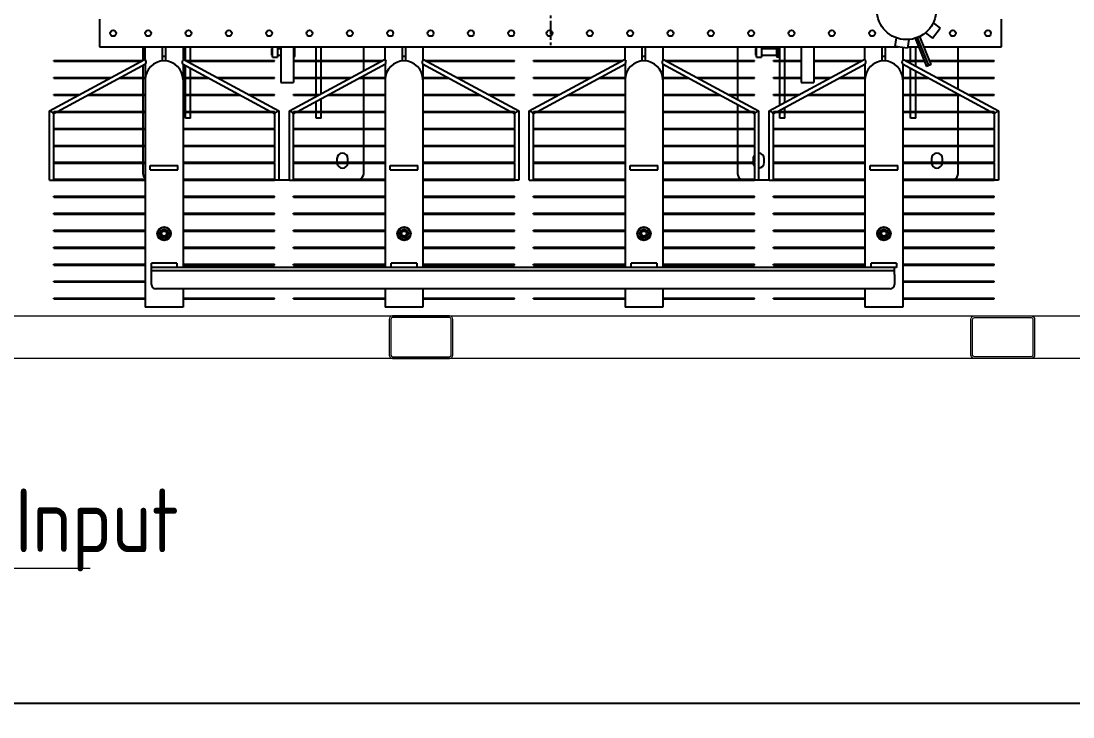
# Model space of a CAD drawing. Extents: x 59521 to 184406, y -1257 to 56672.
# Drawn here: x 72017 to 74494, y 7697 to 9337 of the extents above; entities that cross this region are included whole.
import ezdxf

# ---------------------------------------------------------------- set-up
doc = ezdxf.new("R2010")
doc.units = 0
doc.header["$MEASUREMENT"] = 0
doc.header["$PDMODE"] = 2
doc.header["$PDSIZE"] = 0.2
doc.linetypes.add('PHANTOM', pattern=[63.5, 31.75, -6.35, 6.35, -6.35, 6.35, -6.35])
doc.layers.get('0').update_dxf_attribs({"linetype": 'CONTINUOUS'})
doc.layers.get('DEFPOINTS').update_dxf_attribs({"linetype": 'CONTINUOUS'})
doc.layers.add('03-JI-ZHUN-XIAN', color=7, linetype='CONTINUOUS')
doc.layers.add('DEFAULT_3', color=7, linetype='PHANTOM')
doc.layers.add('CO', color=7, linetype='CONTINUOUS', lineweight=9)
doc.layers.add('THICK', color=7, linetype='CONTINUOUS', lineweight=0)
doc.styles.add('GB', font='gbenor.shx', dxfattribs={"bigfont": 'gbcbig.shx'})
doc.styles.get("Standard").update_dxf_attribs({"font": '', "height": 60})
doc.styles.add('仿宋', font='', dxfattribs={"width": 0.8})
doc.styles.get('Standard').set_extended_font_data('SimSun')
doc.styles.get('仿宋').set_extended_font_data('SimSun')
doc.dimstyles.new('12倍', dxfattribs={"dimscale": 21, "dimtxt": 3.5, "dimasz": 2.5, "dimexe": 1.5, "dimexo": 0, "dimgap": 1, "dimtad": 1, "dimtoh": 1, "dimdsep": 46, "dimtxsty": '仿宋', "dimcen": 2.5, "dimdle": 5, "dimclrd": 4, "dimclre": 4, "dimclrt": 3, "dimadec": 0, "dimazin": 0, "dimtfac": 1, "dimtmove": 0, "dimatfit": 3, "dimfxl": 1, "dimtolj": 1, "dimarcsym": 0})
doc.dimstyles.new('DJ', dxfattribs={"dimtxt": 75, "dimasz": 75, "dimexe": 20, "dimexo": 0, "dimgap": 20, "dimtad": 1, "dimdec": 1, "dimtxsty": 'Standard', "dimcen": 10, "dimclrd": 95, "dimclre": 95, "dimclrt": 95, "dimadec": 0, "dimazin": 0, "dimtfac": 1, "dimtdec": 1, "dimtmove": 1, "dimatfit": 3, "dimfxl": 1, "dimlwd": 13, "dimlwe": 15, "dimarcsym": 0})

# ---------------------------------------------------------------- blocks, each defined once
blk = doc.blocks.new('*D156')
at = {"layer": 'DEFPOINTS', "color": 0, "transparency": 16777216}
for p in [(65376.2, 8650.9), (77568.2, 8650.9), (65376.2, 7728.8)]:
    blk.add_point(p, dxfattribs=at)
at = {"layer": 'THICK', "color": 4, "linetype": 'Continuous', "lineweight": -2, "transparency": 16777216}
for p, q in [((65376.2, 8650.9), (65376.2, 7697.3)), ((77568.2, 8650.9), (77568.2, 7697.3)), ((77515.7, 7728.8), (65428.7, 7728.8))]:
    blk.add_line(p, q, dxfattribs=at)
at = {"layer": 'THICK', "color": 4, "transparency": 16777216}
for points in [[(65428.7, 7737.5), (65428.7, 7720), (65376.2, 7728.8)], [(77515.7, 7737.5), (77515.7, 7720), (77568.2, 7728.8)]]:
    blk.add_solid(points, dxfattribs=at)
at = {"layer": 'THICK', "color": 3, "lineweight": 13, "transparency": 16777216, "insert": (71392.2, 7813.7), "char_height": 73.5, "attachment_point": 5, "style": '仿宋'}
blk.add_mtext('\\A1;最大长度 12192{\\H0.7x;\\S+0^ -5;}', dxfattribs=at)
blk = doc.blocks.new('hu88')
at = {"color": 87, "linetype": 'Continuous'}
for p, q in [((-267.4, 76.6), (-267.4, 649.4)), ((-267.4, 649.4), (-178.4, 649.4)), ((-178.4, 606.4), (-178.4, 649.4)), ((297.6, 606.4), (297.6, 649.4)), ((297.6, 649.4), (386.6, 649.4)), ((386.6, 606.4), (386.6, 649.4)), ((862.6, 606.4), (862.6, 649.4)), ((862.6, 649.4), (951.6, 649.4)), ((951.6, 606.4), (951.6, 649.4)), ((1427.6, 606.4), (1427.6, 649.4)), ((1427.6, 649.4), (1516.6, 649.4)), ((1516.6, 76.6), (1516.6, 649.4)), ((-482.9, 630.4), (-482.9, 628.4)), ((-267.4, 630.4), (-482.9, 630.4)), ((-267.4, 628.4), (-482.9, 628.4)), ((37.1, 630.4), (-178.4, 630.4)), ((37.1, 628.4), (-178.4, 628.4)), ((37.1, 630.4), (37.1, 628.4)), ((82.1, 630.4), (82.1, 628.4)), ((297.6, 630.4), (82.1, 630.4)), ((297.6, 628.4), (82.1, 628.4)), ((602.1, 630.4), (386.6, 630.4)), ((602.1, 628.4), (386.6, 628.4)), ((602.1, 630.4), (602.1, 628.4)), ((647.1, 630.4), (647.1, 628.4)), ((862.6, 630.4), (647.1, 630.4)), ((862.6, 628.4), (647.1, 628.4)), ((1167.1, 630.4), (951.6, 630.4)), ((1167.1, 628.4), (951.6, 628.4)), ((1167.1, 630.4), (1167.1, 628.4)), ((1212.1, 630.4), (1212.1, 628.4)), ((1427.6, 630.4), (1212.1, 630.4)), ((1427.6, 628.4), (1212.1, 628.4)), ((1732.1, 630.4), (1516.6, 630.4)), ((1732.1, 628.4), (1516.6, 628.4)), ((1732.1, 630.4), (1732.1, 628.4)), ((-247.9, 572.4), (-247.9, 596.4)), ((-237.9, 606.4), (1492.1, 606.4)), ((1502.1, 596.4), (1502.1, 572.4)), ((-482.9, 590.4), (-482.9, 588.4)), ((-267.4, 590.4), (-482.9, 590.4)), ((-267.4, 588.4), (-482.9, 588.4)), ((1732.1, 590.4), (1516.6, 590.4)), ((1732.1, 588.4), (1516.6, 588.4)), ((1732.1, 590.4), (1732.1, 588.4)), ((-482.9, 550.4), (-482.9, 548.4)), ((-267.4, 550.4), (-482.9, 550.4)), ((-267.4, 548.4), (-482.9, 548.4)), ((-252.9, 546.4), (-252.9, 556.4)), ((-252.9, 556.4), (-239.5, 556.4)), ((-252.9, 546.4), (-192.9, 546.4)), ((-247.9, 564.4), (-247.9, 556.4)), ((-247.9, 564.4), (1502.1, 564.4)), ((-239.5, 556.4), (1502.1, 556.4)), ((-192.9, 556.4), (-192.9, 546.4)), ((-178.4, 76.6), (-178.4, 556.4)), ((37.1, 550.4), (-178.4, 550.4)), ((37.1, 548.4), (-178.4, 548.4)), ((37.1, 550.4), (37.1, 548.4)), ((82.1, 550.4), (82.1, 548.4)), ((297.6, 550.4), (82.1, 550.4)), ((297.6, 548.4), (82.1, 548.4)), ((297.6, 76.6), (297.6, 556.4)), ((312.1, 546.4), (312.1, 556.4)), ((312.1, 546.4), (372.1, 546.4)), ((372.1, 556.4), (372.1, 546.4)), ((386.6, 76.6), (386.6, 556.4)), ((602.1, 550.4), (386.6, 550.4)), ((602.1, 548.4), (386.6, 548.4)), ((602.1, 550.4), (602.1, 548.4)), ((647.1, 550.4), (647.1, 548.4)), ((862.6, 550.4), (647.1, 550.4)), ((862.6, 548.4), (647.1, 548.4)), ((862.6, 76.6), (862.6, 556.4)), ((877.1, 546.4), (877.1, 556.4)), ((877.1, 546.4), (937.1, 546.4)), ((937.1, 556.4), (937.1, 546.4)), ((951.6, 76.6), (951.6, 556.4)), ((1167.1, 550.4), (951.6, 550.4)), ((1167.1, 548.4), (951.6, 548.4)), ((1167.1, 550.4), (1167.1, 548.4)), ((1212.1, 550.4), (1212.1, 548.4)), ((1427.6, 550.4), (1212.1, 550.4)), ((1427.6, 548.4), (1212.1, 548.4)), ((1427.6, 76.6), (1427.6, 556.4)), ((1442.1, 546.4), (1442.1, 556.4)), ((1442.1, 546.4), (1502.1, 546.4)), ((1502.1, 564.4), (1502.1, 546.4)), ((1732.1, 550.4), (1516.6, 550.4)), ((1732.1, 548.4), (1516.6, 548.4)), ((1732.1, 550.4), (1732.1, 548.4)), ((-482.9, 510.4), (-482.9, 508.4)), ((-267.4, 510.4), (-482.9, 510.4)), ((-267.4, 508.4), (-482.9, 508.4)), ((37.1, 510.4), (-178.4, 510.4)), ((37.1, 508.4), (-178.4, 508.4)), ((37.1, 510.4), (37.1, 508.4)), ((82.1, 510.4), (82.1, 508.4)), ((297.6, 510.4), (82.1, 510.4)), ((297.6, 508.4), (82.1, 508.4)), ((602.1, 510.4), (386.6, 510.4)), ((602.1, 508.4), (386.6, 508.4)), ((602.1, 510.4), (602.1, 508.4)), ((647.1, 510.4), (647.1, 508.4)), ((862.6, 510.4), (647.1, 510.4)), ((862.6, 508.4), (647.1, 508.4)), ((1167.1, 510.4), (951.6, 510.4)), ((1167.1, 508.4), (951.6, 508.4)), ((1167.1, 510.4), (1167.1, 508.4)), ((1212.1, 510.4), (1212.1, 508.4)), ((1427.6, 510.4), (1212.1, 510.4)), ((1427.6, 508.4), (1212.1, 508.4)), ((1732.1, 510.4), (1516.6, 510.4)), ((1732.1, 508.4), (1516.6, 508.4)), ((1732.1, 510.4), (1732.1, 508.4)), ((-482.9, 470.4), (-482.9, 468.4)), ((-267.4, 470.4), (-482.9, 470.4)), ((-267.4, 468.4), (-482.9, 468.4)), ((37.1, 470.4), (-178.4, 470.4)), ((37.1, 468.4), (-178.4, 468.4)), ((37.1, 470.4), (37.1, 468.4)), ((82.1, 470.4), (82.1, 468.4)), ((297.6, 470.4), (82.1, 470.4)), ((297.6, 468.4), (82.1, 468.4)), ((602.1, 470.4), (386.6, 470.4)), ((602.1, 468.4), (386.6, 468.4)), ((602.1, 470.4), (602.1, 468.4)), ((647.1, 470.4), (647.1, 468.4)), ((862.6, 470.4), (647.1, 470.4)), ((862.6, 468.4), (647.1, 468.4)), ((1167.1, 470.4), (951.6, 470.4)), ((1167.1, 468.4), (951.6, 468.4)), ((1167.1, 470.4), (1167.1, 468.4)), ((1212.1, 470.4), (1212.1, 468.4)), ((1427.6, 470.4), (1212.1, 470.4)), ((1427.6, 468.4), (1212.1, 468.4)), ((1732.1, 470.4), (1516.6, 470.4)), ((1732.1, 468.4), (1516.6, 468.4)), ((1732.1, 470.4), (1732.1, 468.4)), ((-482.9, 430.4), (-482.9, 428.4)), ((-267.4, 430.4), (-482.9, 430.4)), ((-267.4, 428.4), (-482.9, 428.4)), ((37.1, 430.4), (-178.4, 430.4)), ((37.1, 428.4), (-178.4, 428.4)), ((37.1, 430.4), (37.1, 428.4)), ((82.1, 430.4), (82.1, 428.4)), ((297.6, 430.4), (82.1, 430.4)), ((297.6, 428.4), (82.1, 428.4)), ((602.1, 430.4), (386.6, 430.4)), ((602.1, 428.4), (386.6, 428.4)), ((602.1, 430.4), (602.1, 428.4)), ((647.1, 430.4), (647.1, 428.4)), ((862.6, 430.4), (647.1, 430.4)), ((862.6, 428.4), (647.1, 428.4)), ((1167.1, 430.4), (951.6, 430.4)), ((1167.1, 428.4), (951.6, 428.4)), ((1167.1, 430.4), (1167.1, 428.4)), ((1212.1, 430.4), (1212.1, 428.4)), ((1427.6, 430.4), (1212.1, 430.4)), ((1427.6, 428.4), (1212.1, 428.4)), ((1732.1, 430.4), (1516.6, 430.4)), ((1732.1, 428.4), (1516.6, 428.4)), ((1732.1, 430.4), (1732.1, 428.4)), ((-482.9, 390.4), (-482.9, 388.4)), ((-267.4, 390.4), (-482.9, 390.4)), ((-267.4, 388.4), (-482.9, 388.4)), ((37.1, 390.4), (-178.4, 390.4)), ((37.1, 388.4), (-178.4, 388.4)), ((37.1, 390.4), (37.1, 388.4)), ((82.1, 390.4), (82.1, 388.4)), ((297.6, 390.4), (82.1, 390.4)), ((297.6, 388.4), (82.1, 388.4)), ((602.1, 390.4), (386.6, 390.4)), ((602.1, 388.4), (386.6, 388.4)), ((602.1, 390.4), (602.1, 388.4)), ((647.1, 390.4), (647.1, 388.4)), ((862.6, 390.4), (647.1, 390.4)), ((862.6, 388.4), (647.1, 388.4)), ((1167.1, 390.4), (951.6, 390.4)), ((1167.1, 388.4), (951.6, 388.4)), ((1167.1, 390.4), (1167.1, 388.4)), ((1212.1, 390.4), (1212.1, 388.4)), ((1427.6, 390.4), (1212.1, 390.4)), ((1427.6, 388.4), (1212.1, 388.4)), ((1732.1, 390.4), (1516.6, 390.4)), ((1732.1, 388.4), (1516.6, 388.4)), ((1732.1, 390.4), (1732.1, 388.4)), ((-492.9, 187.5), (-492.9, 350.4)), ((-492.9, 350.4), (-483, 350.4)), ((-482.9, 350.4), (-482.9, 348.4)), ((-267.4, 350.4), (-482.9, 350.4)), ((-482.9, 310.4), (-482.9, 348.4)), ((-267.4, 348.4), (-482.9, 348.4)), ((37.1, 350.4), (-178.4, 350.4)), ((37.1, 348.4), (-178.4, 348.4)), ((37.1, 350.4), (37.1, 348.4)), ((47.1, 350.4), (37.1, 350.4)), ((37.1, 348.4), (37.1, 310.4)), ((72.1, 349.4), (47, 349.4)), ((47.1, 350.4), (47.1, 187.5)), ((72.1, 187.5), (72.1, 350.4)), ((72.1, 350.4), (82, 350.4)), ((82.1, 350.4), (82.1, 348.4)), ((297.6, 350.4), (82.1, 350.4)), ((82.1, 310.4), (82.1, 348.4)), ((297.6, 348.4), (82.1, 348.4)), ((602.1, 350.4), (386.6, 350.4)), ((602.1, 348.4), (386.6, 348.4)), ((602.1, 350.4), (602.1, 348.4)), ((612.1, 350.4), (602.1, 350.4)), ((602.1, 348.4), (602.1, 310.4)), ((612.1, 350.4), (612.1, 187.5)), ((637.1, 187.5), (637.1, 350.4)), ((637.1, 350.4), (647, 350.4)), ((647.1, 350.4), (647.1, 348.4)), ((862.6, 350.4), (647.1, 350.4)), ((647.1, 310.4), (647.1, 348.4)), ((862.6, 348.4), (647.1, 348.4)), ((1167.1, 350.4), (951.6, 350.4)), ((1167.1, 348.4), (951.6, 348.4)), ((1167.1, 350.4), (1167.1, 348.4)), ((1177.1, 350.4), (1167.1, 350.4)), ((1167.1, 348.4), (1167.1, 310.4)), ((1202.1, 349.4), (1177, 349.4)), ((1177.1, 350.4), (1177.1, 187.5)), ((1202.1, 187.5), (1202.1, 350.4)), ((1202.1, 350.4), (1212, 350.4)), ((1212.1, 350.4), (1212.1, 348.4)), ((1427.6, 350.4), (1212.1, 350.4)), ((1212.1, 310.4), (1212.1, 348.4)), ((1427.6, 348.4), (1212.1, 348.4)), ((1732.1, 350.4), (1516.6, 350.4)), ((1732.1, 348.4), (1516.6, 348.4)), ((1742.1, 350.4), (1732.1, 350.4)), ((1732.1, 350.4), (1732.1, 348.4)), ((1732.1, 348.4), (1732.1, 310.4)), ((1742.1, 350.4), (1742.1, 187.5)), ((-397.9, 334.4), (-397.9, 310.4)), ((-255.4, 325.9), (-255.4, 315.9)), ((-190.4, 325.9), (-255.4, 325.9)), ((-190.4, 325.9), (-190.4, 315.9)), ((122.1, 310.4), (122.1, 334.4)), ((309.6, 325.9), (309.6, 315.9)), ((374.6, 325.9), (309.6, 325.9)), ((374.6, 325.9), (374.6, 315.9)), ((874.6, 325.9), (874.6, 315.9)), ((939.6, 325.9), (874.6, 325.9)), ((939.6, 325.9), (939.6, 315.9)), ((1002.1, 334.4), (1002.1, 310.4)), ((1439.6, 325.9), (1439.6, 315.9)), ((1504.6, 325.9), (1439.6, 325.9)), ((1504.6, 325.9), (1504.6, 315.9)), ((1522.1, 310.4), (1522.1, 334.4)), ((-482.9, 310.4), (-482.9, 308.4)), ((-267.4, 310.4), (-482.9, 310.4)), ((-482.9, 270.4), (-482.9, 308.4)), ((-267.4, 308.4), (-482.9, 308.4)), ((-397.9, 308.4), (-397.9, 270.4)), ((-360.9, 308.4), (-360.9, 299.9)), ((-334.9, 299.9), (-334.9, 308.4)), ((-190.4, 315.9), (-255.4, 315.9)), ((37.1, 310.4), (-178.4, 310.4)), ((37.1, 308.4), (-178.4, 308.4)), ((37.1, 310.4), (37.1, 308.4)), ((37.1, 308.4), (37.1, 270.4)), ((59.1, 308.9), (59.1, 299.9)), ((82.1, 310.4), (82.1, 308.4)), ((297.6, 310.4), (82.1, 310.4)), ((82.1, 270.4), (82.1, 308.4)), ((297.6, 308.4), (82.1, 308.4)), ((85.1, 299.9), (85.1, 308.4)), ((122.1, 270.4), (122.1, 308.4)), ((374.6, 315.9), (309.6, 315.9)), ((602.1, 310.4), (386.6, 310.4)), ((602.1, 308.4), (386.6, 308.4)), ((602.1, 310.4), (602.1, 308.4)), ((602.1, 308.4), (602.1, 270.4)), ((647.1, 310.4), (647.1, 308.4)), ((862.6, 310.4), (647.1, 310.4)), ((647.1, 270.4), (647.1, 308.4)), ((862.6, 308.4), (647.1, 308.4)), ((939.6, 315.9), (874.6, 315.9)), ((1167.1, 310.4), (951.6, 310.4)), ((1167.1, 308.4), (951.6, 308.4)), ((1002.1, 308.4), (1002.1, 270.4)), ((1039.1, 308.4), (1039.1, 299.9)), ((1065.1, 299.9), (1065.1, 308.4)), ((1167.1, 310.4), (1167.1, 308.4)), ((1167.1, 308.4), (1167.1, 270.4)), ((1212.1, 310.4), (1212.1, 308.4)), ((1427.6, 310.4), (1212.1, 310.4)), ((1212.1, 270.4), (1212.1, 308.4)), ((1427.6, 308.4), (1212.1, 308.4)), ((1504.6, 315.9), (1439.6, 315.9)), ((1732.1, 310.4), (1516.6, 310.4)), ((1732.1, 308.4), (1516.6, 308.4)), ((1522.1, 270.4), (1522.1, 308.4)), ((1732.1, 310.4), (1732.1, 308.4)), ((1732.1, 308.4), (1732.1, 270.4)), ((-482.9, 270.4), (-482.9, 268.4)), ((-267.4, 270.4), (-482.9, 270.4)), ((-482.9, 230.4), (-482.9, 268.4)), ((-267.4, 268.4), (-482.9, 268.4)), ((-397.9, 268.4), (-397.9, 230.4)), ((37.1, 270.4), (-178.4, 270.4)), ((37.1, 268.4), (-178.4, 268.4)), ((37.1, 270.4), (37.1, 268.4)), ((37.1, 268.4), (37.1, 230.4)), ((82.1, 270.4), (82.1, 268.4)), ((297.6, 270.4), (82.1, 270.4)), ((82.1, 230.4), (82.1, 268.4)), ((297.6, 268.4), (82.1, 268.4)), ((122.1, 230.4), (122.1, 268.4)), ((602.1, 270.4), (386.6, 270.4)), ((602.1, 268.4), (386.6, 268.4)), ((602.1, 270.4), (602.1, 268.4)), ((602.1, 268.4), (602.1, 230.4)), ((647.1, 270.4), (647.1, 268.4)), ((862.6, 270.4), (647.1, 270.4)), ((647.1, 230.4), (647.1, 268.4)), ((862.6, 268.4), (647.1, 268.4)), ((1167.1, 270.4), (951.6, 270.4)), ((1167.1, 268.4), (951.6, 268.4)), ((1002.1, 268.4), (1002.1, 230.4)), ((1167.1, 270.4), (1167.1, 268.4)), ((1167.1, 268.4), (1167.1, 230.4)), ((1212.1, 270.4), (1212.1, 268.4)), ((1427.6, 270.4), (1212.1, 270.4)), ((1212.1, 230.4), (1212.1, 268.4)), ((1427.6, 268.4), (1212.1, 268.4)), ((1732.1, 270.4), (1516.6, 270.4)), ((1732.1, 268.4), (1516.6, 268.4)), ((1522.1, 230.4), (1522.1, 268.4)), ((1732.1, 270.4), (1732.1, 268.4)), ((1732.1, 268.4), (1732.1, 230.4)), ((-482.9, 230.4), (-482.9, 228.4)), ((-267.4, 230.4), (-482.9, 230.4)), ((-482.9, 193.4), (-482.9, 228.4)), ((-267.4, 228.4), (-482.9, 228.4)), ((-397.9, 228.4), (-397.9, 190.4)), ((37.1, 230.4), (-178.4, 230.4)), ((37.1, 228.4), (-178.4, 228.4)), ((37.1, 230.4), (37.1, 228.4)), ((37.1, 228.4), (37.1, 193.4)), ((82.1, 230.4), (82.1, 228.4)), ((297.6, 230.4), (82.1, 230.4)), ((82.1, 193.4), (82.1, 228.4)), ((297.6, 228.4), (82.1, 228.4)), ((122.1, 190.4), (122.1, 228.4)), ((602.1, 230.4), (386.6, 230.4)), ((602.1, 228.4), (386.6, 228.4)), ((602.1, 230.4), (602.1, 228.4)), ((602.1, 228.4), (602.1, 193.4)), ((647.1, 230.4), (647.1, 228.4)), ((862.6, 230.4), (647.1, 230.4)), ((647.1, 193.4), (647.1, 228.4)), ((862.6, 228.4), (647.1, 228.4)), ((1167.1, 230.4), (951.6, 230.4)), ((1167.1, 228.4), (951.6, 228.4)), ((1002.1, 228.4), (1002.1, 190.4)), ((1167.1, 230.4), (1167.1, 228.4)), ((1167.1, 228.4), (1167.1, 193.4)), ((1212.1, 230.4), (1212.1, 228.4)), ((1427.6, 230.4), (1212.1, 230.4)), ((1212.1, 193.4), (1212.1, 228.4)), ((1427.6, 228.4), (1212.1, 228.4)), ((1732.1, 230.4), (1516.6, 230.4)), ((1732.1, 228.4), (1516.6, 228.4)), ((1522.1, 190.4), (1522.1, 228.4)), ((1732.1, 230.4), (1732.1, 228.4)), ((1732.1, 228.4), (1732.1, 193.4)), ((-297.9, 204.4), (-297.9, 190.4)), ((-297.9, 204.4), (-285.9, 204.4)), ((-285.9, 204.4), (-285.9, 190.4)), ((10.1, 204.4), (10.1, 190.4)), ((10.1, 204.4), (22.1, 204.4)), ((22.1, 204.4), (22.1, 190.4)), ((1102.1, 204.4), (1102.1, 190.4)), ((1102.1, 204.4), (1114.1, 204.4)), ((1114.1, 204.4), (1114.1, 190.4)), ((1410.1, 204.4), (1410.1, 190.4)), ((1410.1, 204.4), (1422.1, 204.4)), ((1422.1, 204.4), (1422.1, 190.4)), ((-269, 66.1), (-492.9, 187.5)), ((-492.9, 187.5), (-492.9, 187.4)), ((-477.5, 190.4), (-483, 193.4)), ((-482.9, 190.4), (-482.9, 188.4)), ((-267.4, 190.4), (-482.9, 190.4)), ((-267.4, 188.4), (-482.9, 188.4)), ((-266.5, 76.1), (-473.8, 188.4)), ((-397.9, 188.4), (-397.9, 150.4)), ((-297.9, 188.4), (-297.9, 150.4)), ((-285.9, 188.4), (-285.9, 150.4)), ((28, 188.4), (-179.3, 76.1)), ((37.1, 190.4), (-178.4, 190.4)), ((37.1, 188.4), (-178.4, 188.4)), ((47.1, 187.5), (-176.8, 66.1)), ((10.1, 188.4), (10.1, 178.8)), ((22.1, 188.4), (22.1, 185.3)), ((22.1, 173.9), (22.1, 150.4)), ((37.2, 193.4), (31.6, 190.4)), ((37.1, 190.4), (37.1, 188.4)), ((47.1, 187.5), (47, 187.4)), ((296, 66.1), (72.1, 187.5)), ((72.1, 187.5), (72.1, 187.4)), ((87.5, 190.4), (82, 193.4)), ((82.1, 190.4), (82.1, 188.4)), ((297.6, 190.4), (82.1, 190.4)), ((297.6, 188.4), (82.1, 188.4)), ((298.5, 76.1), (91.2, 188.4)), ((122.1, 171.7), (122.1, 188.4)), ((593, 188.4), (385.7, 76.1)), ((602.1, 190.4), (386.6, 190.4)), ((602.1, 188.4), (386.6, 188.4)), ((612.1, 187.5), (388.2, 66.1)), ((602.2, 193.4), (596.6, 190.4)), ((602.1, 190.4), (602.1, 188.4)), ((612.1, 187.5), (612, 187.4)), ((861, 66.1), (637.1, 187.5)), ((637.1, 187.5), (637.1, 187.4)), ((652.5, 190.4), (647, 193.4)), ((647.1, 190.4), (647.1, 188.4)), ((862.6, 190.4), (647.1, 190.4)), ((862.6, 188.4), (647.1, 188.4)), ((863.5, 76.1), (656.2, 188.4)), ((1158, 188.4), (950.7, 76.1)), ((1167.1, 190.4), (951.6, 190.4)), ((1167.1, 188.4), (951.6, 188.4)), ((1177.1, 187.5), (953.2, 66.1)), ((1002.1, 188.4), (1002.1, 150.4)), ((1102.1, 188.4), (1102.1, 158.2)), ((1114.1, 188.4), (1114.1, 164.7)), ((1167.2, 193.4), (1161.6, 190.4)), ((1167.1, 190.4), (1167.1, 188.4)), ((1177.1, 187.5), (1177, 187.4)), ((1202.1, 187.5), (1202.1, 187.4)), ((1426, 66.1), (1202.1, 187.5)), ((1217.5, 190.4), (1212, 193.4)), ((1212.1, 190.4), (1212.1, 188.4)), ((1427.6, 190.4), (1212.1, 190.4)), ((1427.6, 188.4), (1212.1, 188.4)), ((1428.5, 76.1), (1221.2, 188.4)), ((1410.1, 188.4), (1410.1, 150.4)), ((1422.1, 188.4), (1422.1, 150.4)), ((1723, 188.4), (1515.7, 76.1)), ((1732.1, 190.4), (1516.6, 190.4)), ((1732.1, 188.4), (1516.6, 188.4)), ((1742.1, 187.5), (1518.2, 66.1)), ((1522.1, 150.4), (1522.1, 188.4)), ((1732.2, 193.4), (1726.6, 190.4)), ((1732.1, 190.4), (1732.1, 188.4)), ((1742.1, 187.5), (1742, 187.4)), ((-482.9, 150.4), (-482.9, 148.4)), ((-424.7, 150.4), (-482.9, 150.4)), ((-267.4, 150.4), (-403.7, 150.4)), ((-42.1, 150.4), (-178.4, 150.4)), ((37.1, 150.4), (-21.2, 150.4)), ((10.1, 167.4), (10.1, 150.4)), ((37.1, 150.4), (37.1, 148.4)), ((82.1, 150.4), (82.1, 148.4)), ((140.3, 150.4), (82.1, 150.4)), ((122.1, 150.4), (122.1, 160.3)), ((297.6, 150.4), (161.3, 150.4)), ((522.9, 150.4), (386.6, 150.4)), ((602.1, 150.4), (543.8, 150.4)), ((602.1, 150.4), (602.1, 148.4)), ((647.1, 150.4), (647.1, 148.4)), ((705.3, 150.4), (647.1, 150.4)), ((862.6, 150.4), (726.3, 150.4)), ((1087.9, 150.4), (951.6, 150.4)), ((1167.1, 150.4), (1108.8, 150.4)), ((1114.1, 153.3), (1114.1, 150.4)), ((1167.1, 150.4), (1167.1, 148.4)), ((1212.1, 150.4), (1212.1, 148.4)), ((1270.3, 150.4), (1212.1, 150.4)), ((1427.6, 150.4), (1291.3, 150.4)), ((1652.9, 150.4), (1516.6, 150.4)), ((1732.1, 150.4), (1673.8, 150.4)), ((1732.1, 150.4), (1732.1, 148.4)), ((-421, 148.4), (-482.9, 148.4)), ((-267.4, 148.4), (-400, 148.4)), ((-397.9, 148.4), (-397.9, 147.3)), ((-397.9, 135.9), (-397.9, 110.4)), ((-297.9, 148.4), (-297.9, 110.4)), ((-285.9, 148.4), (-285.9, 110.4)), ((-45.8, 148.4), (-178.4, 148.4)), ((37.1, 148.4), (-24.8, 148.4)), ((10.1, 148.4), (10.1, 110.4)), ((22.1, 148.4), (22.1, 110.4)), ((144, 148.4), (82.1, 148.4)), ((122.1, 110.4), (122.1, 148.4)), ((297.6, 148.4), (165, 148.4)), ((519.2, 148.4), (386.6, 148.4)), ((602.1, 148.4), (540.2, 148.4)), ((709, 148.4), (647.1, 148.4)), ((862.6, 148.4), (730, 148.4)), ((1084.2, 148.4), (951.6, 148.4)), ((1002.1, 148.4), (1002.1, 110.4)), ((1102.1, 146.8), (1102.1, 110.4)), ((1167.1, 148.4), (1105.2, 148.4)), ((1114.1, 148.4), (1114.1, 110.4)), ((1274, 148.4), (1212.1, 148.4)), ((1427.6, 148.4), (1295, 148.4)), ((1410.1, 148.4), (1410.1, 110.4)), ((1422.1, 148.4), (1422.1, 110.4)), ((1649.2, 148.4), (1516.6, 148.4)), ((1522.1, 110.4), (1522.1, 148.4)), ((1732.1, 148.4), (1670.2, 148.4)), ((-482.9, 110.4), (-482.9, 108.4)), ((-350.9, 110.4), (-482.9, 110.4)), ((-347.2, 108.4), (-482.9, 108.4)), ((-397.9, 108.4), (-397.9, 70.4)), ((-267.4, 110.4), (-329.9, 110.4)), ((-267.4, 108.4), (-326.2, 108.4)), ((-297.9, 108.4), (-297.9, 93.1)), ((-285.9, 108.4), (-285.9, 86.6)), ((-115.9, 110.4), (-178.4, 110.4)), ((-119.6, 108.4), (-178.4, 108.4)), ((-57.9, 108.4), (-98.6, 108.4)), ((-57.9, 110.4), (-94.9, 110.4)), ((-57.9, 36.4), (-57.9, 120.4)), ((-27.9, 120.4), (-57.9, 120.4)), ((-27.9, 36.4), (-27.9, 120.4)), ((37.1, 110.4), (-27.9, 110.4)), ((37.1, 108.4), (-27.9, 108.4)), ((10.1, 108.4), (10.1, 70.4)), ((22.1, 108.4), (22.1, 70.4)), ((37.1, 110.4), (37.1, 108.4)), ((82.1, 110.4), (82.1, 108.4)), ((214.1, 110.4), (82.1, 110.4)), ((217.8, 108.4), (82.1, 108.4)), ((122.1, 70.4), (122.1, 108.4)), ((297.6, 110.4), (235.1, 110.4)), ((297.6, 108.4), (238.8, 108.4)), ((449.1, 110.4), (386.6, 110.4)), ((445.4, 108.4), (386.6, 108.4)), ((602.1, 108.4), (466.4, 108.4)), ((602.1, 110.4), (470.1, 110.4)), ((602.1, 110.4), (602.1, 108.4)), ((647.1, 110.4), (647.1, 108.4)), ((779.1, 110.4), (647.1, 110.4)), ((782.8, 108.4), (647.1, 108.4)), ((862.6, 110.4), (800.1, 110.4)), ((862.6, 108.4), (803.8, 108.4)), ((1014.1, 110.4), (951.6, 110.4)), ((1010.4, 108.4), (951.6, 108.4)), ((1002.1, 108.4), (1002.1, 104)), ((1167.1, 108.4), (1031.4, 108.4)), ((1167.1, 110.4), (1035.1, 110.4)), ((1102.1, 108.4), (1102.1, 70.4)), ((1114.1, 108.4), (1114.1, 70.4)), ((1167.1, 36.4), (1167.1, 120.4)), ((1197.1, 120.4), (1167.1, 120.4)), ((1197.1, 36.4), (1197.1, 120.4)), ((1212.1, 110.4), (1212.1, 108.4)), ((1344.1, 110.4), (1212.1, 110.4)), ((1347.8, 108.4), (1212.1, 108.4)), ((1427.6, 110.4), (1365.1, 110.4)), ((1427.6, 108.4), (1368.8, 108.4)), ((1410.1, 108.4), (1410.1, 86.1)), ((1422.1, 108.4), (1422.1, 79.6)), ((1579.1, 110.4), (1516.6, 110.4)), ((1575.4, 108.4), (1516.6, 108.4)), ((1522.1, 79.6), (1522.1, 108.4)), ((1732.1, 108.4), (1596.4, 108.4)), ((1732.1, 110.4), (1600.1, 110.4)), ((1732.1, 110.4), (1732.1, 108.4)), ((-334.5, 77.8), (-323.3, 82.3)), ((-334.5, 77.8), (-307.8, 11.7)), ((-328.9, 80), (-302.3, 14.2)), ((-296.7, 16.2), (-323.3, 82.3)), ((-297.9, 81.7), (-297.9, 70.4)), ((-285.9, 75.2), (-285.9, 70.4)), ((1002.1, 92.6), (1002.1, 70.4)), ((1410.1, 74.7), (1410.1, 70.4)), ((-482.9, 70.4), (-482.9, 68.4)), ((-331.5, 70.4), (-482.9, 70.4)), ((-330.7, 68.4), (-482.9, 68.4)), ((-397.9, 68.4), (-397.9, 36.4)), ((-277.1, 70.4), (-318.6, 70.4)), ((-273.4, 68.4), (-317.8, 68.4)), ((-297.9, 68.4), (-297.9, 36.4)), ((-285.9, 68.4), (-285.9, 36.4)), ((-269, 66.1), (-268.9, 66)), ((-267.4, 37.9), (-267.4, 67.5)), ((-226.9, 69.4), (-226.9, 36.4)), ((-226.9, 59.4), (-218.9, 59.4)), ((-218.9, 69.4), (-218.9, 36.4)), ((-178.4, 67.5), (-178.4, 36.4)), ((-176.8, 66.1), (-176.9, 66)), ((-57.9, 68.4), (-172.4, 68.4)), ((-57.9, 70.4), (-168.7, 70.4)), ((37.1, 70.4), (-27.9, 70.4)), ((37.1, 68.4), (-27.9, 68.4)), ((10.1, 68.4), (10.1, 36.4)), ((22.1, 68.4), (22.1, 36.4)), ((25.1, 36.4), (25.1, 59.4)), ((26.1, 60.4), (28.1, 60.4)), ((29.1, 59.4), (29.1, 36.4)), ((65.1, 55.9), (29.1, 55.9)), ((37.1, 70.4), (37.1, 68.4)), ((65.1, 36.4), (65.1, 60.4)), ((77.1, 60.4), (65.1, 60.4)), ((77.1, 60.4), (77.1, 36.4)), ((79.1, 55.9), (77.1, 55.9)), ((79.1, 39.9), (79.1, 55.9)), ((82.1, 70.4), (82.1, 68.4)), ((287.9, 70.4), (82.1, 70.4)), ((291.6, 68.4), (82.1, 68.4)), ((122.1, 36.4), (122.1, 68.4)), ((296, 66.1), (296.1, 66)), ((297.6, 36.4), (297.6, 67.5)), ((338.1, 69.4), (338.1, 36.4)), ((338.1, 59.4), (346.1, 59.4)), ((346.1, 69.4), (346.1, 36.4)), ((386.6, 67.5), (386.6, 36.4)), ((388.2, 66.1), (388.1, 66)), ((602.1, 68.4), (392.6, 68.4)), ((602.1, 70.4), (396.3, 70.4)), ((602.1, 70.4), (602.1, 68.4)), ((647.1, 70.4), (647.1, 68.4)), ((852.9, 70.4), (647.1, 70.4)), ((856.6, 68.4), (647.1, 68.4)), ((861, 66.1), (861.1, 66)), ((862.6, 36.4), (862.6, 67.5)), ((903.1, 69.4), (903.1, 36.4)), ((903.1, 59.4), (911.1, 59.4)), ((911.1, 69.4), (911.1, 36.4)), ((951.6, 67.5), (951.6, 36.4)), ((953.2, 66.1), (953.1, 66)), ((1167.1, 68.4), (957.6, 68.4)), ((1167.1, 70.4), (961.3, 70.4)), ((1002.1, 68.4), (1002.1, 36.4)), ((1102.1, 68.4), (1102.1, 36.4)), ((1114.1, 68.4), (1114.1, 36.4)), ((1165.1, 36.4), (1165.1, 59.4)), ((1166.1, 60.4), (1167.1, 60.4)), ((1205.1, 55.9), (1197.1, 55.9)), ((1205.1, 36.4), (1205.1, 60.4)), ((1217.1, 60.4), (1205.1, 60.4)), ((1212.1, 70.4), (1212.1, 68.4)), ((1417.9, 70.4), (1212.1, 70.4)), ((1421.6, 68.4), (1212.1, 68.4)), ((1217.1, 60.4), (1217.1, 36.4)), ((1219.1, 55.9), (1217.1, 55.9)), ((1219.1, 39.9), (1219.1, 55.9)), ((1410.1, 68.4), (1410.1, 36.4)), ((1422.1, 68.2), (1422.1, 36.4)), ((1426, 66.1), (1426.1, 66)), ((1427.6, 36.4), (1427.6, 67.5)), ((1468.1, 69.4), (1468.1, 36.4)), ((1468.1, 59.4), (1476.1, 59.4)), ((1476.1, 69.4), (1476.1, 36.4)), ((1516.6, 67.5), (1516.6, 36.4)), ((1518.2, 66.1), (1518.1, 66)), ((1522.1, 36.4), (1522.1, 68.4)), ((1732.1, 68.4), (1522.6, 68.4)), ((1732.1, 70.4), (1526.3, 70.4)), ((1732.1, 70.4), (1732.1, 68.4)), ((-499.9, 36.4), (-499.9, -28.6)), ((-317.8, 36.4), (-499.9, 36.4)), ((-279, 36.4), (-304.9, 36.4)), ((-281.5, 19), (-278.6, 39.5)), ((-278.6, 39.5), (-248.9, 35.3)), ((1624.1, 36.4), (-257, 36.4)), ((-251.7, 14.9), (-248.9, 35.3)), ((65.1, 39.9), (29.1, 39.9)), ((79.1, 39.9), (77.1, 39.9)), ((1205.1, 39.9), (1197.1, 39.9)), ((1219.1, 39.9), (1217.1, 39.9)), ((1624.1, -28.6), (1624.1, 36.4)), ((-337, 15.9), (-355.5, -7.7)), ((-320.7, 3.2), (-337, 15.9)), ((-339.2, -20.4), (-355.5, -7.7))]:
    blk.add_line(p, q, dxfattribs=at)
for centre, radius in [((-222.9, 476.4), 16), ((-222.9, 476.4), 14.5), ((-222.9, 476.4), 10), ((-222.9, 476.4), 6), ((342.1, 476.4), 16), ((342.1, 476.4), 14.5), ((342.1, 476.4), 10), ((342.1, 476.4), 6), ((907.1, 476.4), 16), ((907.1, 476.4), 14.5), ((907.1, 476.4), 10), ((907.1, 476.4), 6), ((1472.1, 476.4), 16), ((1472.1, 476.4), 14.5), ((1472.1, 476.4), 10), ((1472.1, 476.4), 6), ((-467.9, 4.4), 7), ((-385.4, 4.4), 7), ((-276.1, -50.7), 70), ((-195.4, 4.4), 7), ((-100.4, 4.4), 7), ((-5.4, 4.4), 7), ((89.6, 4.4), 7), ((184.6, 4.4), 7), ((279.6, 4.4), 7), ((374.6, 4.4), 7), ((469.6, 4.4), 7), ((564.6, 4.4), 7), ((654.6, 4.4), 7), ((749.6, 4.4), 7), ((844.6, 4.4), 7), ((939.6, 4.4), 7), ((1034.6, 4.4), 7), ((1129.6, 4.4), 7), ((1224.6, 4.4), 7), ((1319.6, 4.4), 7), ((1414.6, 4.4), 7), ((1509.6, 4.4), 7), ((1592.1, 4.4), 7)]:
    blk.add_circle(centre, radius, dxfattribs=at)
for centre, radius, start, end in [((-237.9, 596.4), 10, 90, 180), ((1492.1, 596.4), 10, 0, 90), ((-382.9, 334.4), 15, 110.6211, 180), ((107.1, 334.4), 15, 0, 69.3789), ((1017.1, 334.4), 15, 110.6211, 180), ((1507.1, 334.4), 15, 0, 50.5882), ((-347.9, 299.9), 13, 180, 0), ((-347.9, 308.9), 13, 6.733, 173.267), ((72.1, 308.9), 13, 90.1702, 180), ((72.1, 299.9), 13, 180, 269.8298), ((72.1, 308.9), 13, 6.733, 39.6896), ((72.1, 299.9), 13, 320.3104, 0), ((1052.1, 299.9), 13, 180, 0), ((1052.1, 308.9), 13, 6.733, 173.267), ((-222.9, 113.9), 44.5, 180, 0), ((342.1, 113.9), 44.5, 180, 0), ((907.1, 113.9), 44.5, 180, 0), ((1472.1, 113.9), 44.5, 180, 0), ((-155.3, 83.5), 28.1, 206.447, 208.5423), ((26.1, 59.4), 1, 90, 180), ((28.1, 59.4), 1, 0, 90), ((409.7, 83.5), 28.1, 206.447, 208.5423), ((974.7, 83.5), 28.1, 206.447, 208.5423), ((1166.1, 59.4), 1, 90, 180), ((1539.7, 83.5), 28.1, 206.447, 208.5423)]:
    blk.add_arc(centre, radius, start, end, dxfattribs=at)
for points, knots in [([(-492.9, 187.4), (-492.6, 187.4), (-490.5, 188.5), (-488.6, 189.5), (-487, 190.4)], [0, 0, 0, 0, 0.131867, 1, 1, 1, 1]), ([(-483.7, 192.6), (-483.5, 192.8), (-483.3, 193), (-483, 193.3), (-483, 193.4)], [0, 0, 0, 0, 0.673504, 1, 1, 1, 1]), ([(37.9, 192.6), (37.7, 192.8), (37.5, 193), (37.2, 193.3), (37.1, 193.4)], [0, 0, 0, 0, 0.673504, 1, 1, 1, 1]), ([(47, 187.4), (46.8, 187.4), (44.7, 188.5), (42.8, 189.5), (41.2, 190.4)], [0, 0, 0, 0, 0.131867, 1, 1, 1, 1]), ([(72.1, 187.4), (72.4, 187.4), (74.5, 188.5), (76.4, 189.5), (78, 190.4)], [0, 0, 0, 0, 0.131867, 1, 1, 1, 1]), ([(81.3, 192.6), (81.5, 192.8), (81.7, 193), (82, 193.3), (82, 193.4)], [0, 0, 0, 0, 0.673504, 1, 1, 1, 1]), ([(602.9, 192.6), (602.7, 192.8), (602.5, 193), (602.2, 193.3), (602.1, 193.4)], [0, 0, 0, 0, 0.673504, 1, 1, 1, 1]), ([(612, 187.4), (611.8, 187.4), (609.7, 188.5), (607.8, 189.5), (606.2, 190.4)], [0, 0, 0, 0, 0.131867, 1, 1, 1, 1]), ([(637.1, 187.4), (637.4, 187.4), (639.5, 188.5), (641.4, 189.5), (643, 190.4)], [0, 0, 0, 0, 0.131867, 1, 1, 1, 1]), ([(646.3, 192.6), (646.5, 192.8), (646.7, 193), (647, 193.3), (647, 193.4)], [0, 0, 0, 0, 0.673504, 1, 1, 1, 1]), ([(1167.9, 192.6), (1167.7, 192.8), (1167.5, 193), (1167.2, 193.3), (1167.1, 193.4)], [0, 0, 0, 0, 0.673504, 1, 1, 1, 1]), ([(1177, 187.4), (1176.8, 187.4), (1174.7, 188.5), (1172.8, 189.5), (1171.2, 190.4)], [0, 0, 0, 0, 0.131867, 1, 1, 1, 1]), ([(1202.1, 187.4), (1202.4, 187.4), (1204.5, 188.5), (1206.4, 189.5), (1208, 190.4)], [0, 0, 0, 0, 0.131867, 1, 1, 1, 1]), ([(1211.3, 192.6), (1211.5, 192.8), (1211.7, 193), (1212, 193.3), (1212, 193.4)], [0, 0, 0, 0, 0.673504, 1, 1, 1, 1]), ([(1732.9, 192.6), (1732.7, 192.8), (1732.5, 193), (1732.2, 193.3), (1732.1, 193.4)], [0, 0, 0, 0, 0.673504, 1, 1, 1, 1]), ([(1742, 187.4), (1741.8, 187.4), (1739.7, 188.5), (1737.8, 189.5), (1736.2, 190.4)], [0, 0, 0, 0, 0.131867, 1, 1, 1, 1]), ([(-265.4, 71), (-265.4, 71.6), (-265.6, 73.2), (-265.5, 75.5), (-266.5, 76.1)], [0, 0, 0, 0, 0.335739, 1, 1, 1, 1]), ([(-179.3, 76.1), (-179.5, 76), (-180.2, 74.2), (-180.4, 72.5), (-180.4, 71)], [0, 0, 0, 0, 0.13237, 1, 1, 1, 1]), ([(299.6, 71), (299.6, 71.6), (299.4, 73.2), (299.5, 75.5), (298.5, 76.1)], [0, 0, 0, 0, 0.335739, 1, 1, 1, 1]), ([(385.7, 76.1), (385.5, 76), (384.8, 74.2), (384.6, 72.5), (384.6, 71)], [0, 0, 0, 0, 0.13237, 1, 1, 1, 1]), ([(864.6, 71), (864.6, 71.6), (864.4, 73.2), (864.5, 75.5), (863.5, 76.1)], [0, 0, 0, 0, 0.335739, 1, 1, 1, 1]), ([(950.7, 76.1), (950.5, 76), (949.8, 74.2), (949.6, 72.5), (949.6, 71)], [0, 0, 0, 0, 0.13237, 1, 1, 1, 1]), ([(1429.6, 71), (1429.6, 71.6), (1429.4, 73.2), (1429.5, 75.5), (1428.5, 76.1)], [0, 0, 0, 0, 0.335739, 1, 1, 1, 1]), ([(1515.7, 76.1), (1515.5, 76), (1514.8, 74.2), (1514.6, 72.5), (1514.6, 71)], [0, 0, 0, 0, 0.13237, 1, 1, 1, 1]), ([(-268.9, 66), (-268.2, 66), (-267, 68.3), (-266, 69.8), (-265.4, 71)], [0, 0, 0, 0, 0.34397, 1, 1, 1, 1]), ([(-176.9, 66), (-177.5, 66), (-178.5, 67.9), (-179.4, 69.1), (-180, 70.1)], [0, 0, 0, 0, 0.333221, 1, 1, 1, 1]), ([(296.1, 66), (296.8, 66), (298, 68.3), (299, 69.8), (299.6, 71)], [0, 0, 0, 0, 0.34397, 1, 1, 1, 1]), ([(388.1, 66), (387.5, 66), (386.5, 67.9), (385.6, 69.1), (385, 70.1)], [0, 0, 0, 0, 0.333221, 1, 1, 1, 1]), ([(861.1, 66), (861.8, 66), (863, 68.3), (864, 69.8), (864.6, 71)], [0, 0, 0, 0, 0.34397, 1, 1, 1, 1]), ([(953.1, 66), (952.5, 66), (951.5, 67.9), (950.6, 69.1), (950, 70.1)], [0, 0, 0, 0, 0.333221, 1, 1, 1, 1]), ([(1426.1, 66), (1426.8, 66), (1428, 68.3), (1429, 69.8), (1429.6, 71)], [0, 0, 0, 0, 0.34397, 1, 1, 1, 1]), ([(1518.1, 66), (1517.5, 66), (1516.5, 67.9), (1515.6, 69.1), (1515, 70.1)], [0, 0, 0, 0, 0.333221, 1, 1, 1, 1])]:
    blk.add_open_spline(points, degree=3, knots=knots, dxfattribs=at)
for points in [[(-487, 190.4), (-485.9, 191.1), (-484.8, 191.8), (-483.7, 192.6)], [(41.2, 190.4), (40.1, 191.1), (39, 191.8), (37.9, 192.6)], [(78, 190.4), (79.1, 191.1), (80.2, 191.8), (81.3, 192.6)], [(606.2, 190.4), (605.1, 191.1), (604, 191.8), (602.9, 192.6)], [(643, 190.4), (644.1, 191.1), (645.2, 191.8), (646.3, 192.6)], [(1171.2, 190.4), (1170.1, 191.1), (1169, 191.8), (1167.9, 192.6)], [(1208, 190.4), (1209.1, 191.1), (1210.2, 191.8), (1211.3, 192.6)], [(1736.2, 190.4), (1735.1, 191.1), (1734, 191.8), (1732.9, 192.6)]]:
    blk.add_open_spline(points, degree=3, dxfattribs=at)
at = {"layer": '03-JI-ZHUN-XIAN', "color": 87, "linetype": 'Continuous'}
for p, q in [((-247.9, 572.4), (-247.9, 564.4)), ((1502.1, 572.4), (1502.1, 564.4))]:
    blk.add_line(p, q, dxfattribs=at)
at = {"layer": 'DEFAULT_3', "color": 87, "linetype": 'PHANTOM'}
blk.add_line((562.1, -532.8), (562.1, 36.4), dxfattribs=at)

msp = doc.modelspace()

# ---------------------------------------------------------------- linework, layer by layer
at = {"layer": 'CO'}
msp.add_lwpolyline([(77414.239, 8542.158), (65530.239, 8542.158), (65530.239, 8642.158), (77414.239, 8642.158)], close=True, dxfattribs=at)
for points in [[(73026.239, 8642.158), (72892.239, 8642.158, 0.41421356), (72884.239, 8634.158), (72884.239, 8550.158, 0.41421356), (72892.239, 8542.158), (73026.239, 8542.158, 0.41421356), (73034.239, 8550.158), (73034.239, 8634.158, 0.41421356)], [(73026.239, 8638.158), (72892.239, 8638.158, 0.41421356), (72888.239, 8634.158), (72888.239, 8550.158, 0.41421356), (72892.239, 8546.158), (73026.239, 8546.158, 0.41421356), (73030.239, 8550.158), (73030.239, 8634.158, 0.41421356)], [(74262.239, 8642.158), (74396.239, 8642.158, -0.41421356), (74404.239, 8634.158), (74404.239, 8550.158, -0.41421356), (74396.239, 8542.158), (74262.239, 8542.158, -0.41421356), (74254.239, 8550.158), (74254.239, 8634.158, -0.41421356)], [(74262.239, 8638.158), (74396.239, 8638.158, -0.41421356), (74400.239, 8634.158), (74400.239, 8550.158, -0.41421356), (74396.239, 8546.158), (74262.239, 8546.158, -0.41421356), (74258.239, 8550.158), (74258.239, 8634.158, -0.41421356)]]:
    msp.add_lwpolyline(points, format="xyb", close=True, dxfattribs=at)

# ---------------------------------------------------------------- block references
at = {"rotation": 180}
msp.add_blockref('hu88', (73826.333, 9312.606), dxfattribs=at)

# ---------------------------------------------------------------- texts
at = {"color": 1, "lineweight": 15, "insert": (71340.274, 8040.411), "char_height": 200, "width": 1072.03726, "attachment_point": 7, "style": 'GB'}
msp.add_mtext('{\\H0.75x;PCS DC Input }', dxfattribs=at)

# ---------------------------------------------------------------- dimensions: what is measured, and where the dimension line sits
at = {"layer": 'THICK', "color": 4, "lineweight": 13}
dim = msp.add_linear_dim(base=(65376.239, 7728.782), p1=(77568.239, 8650.928), p2=(65376.239, 8650.928), angle=180, text='最大长度 <>{\\H0.7x;\\S+0^ -5;}', dimstyle='12倍', dxfattribs=at)
dim.commit()
dim.dimension.update_dxf_attribs({"geometry": '*D156', "text_midpoint": (71392.239, 7728.782), "dimtype": 160})

# ---------------------------------------------------------------- leaders
at = {"layer": 'THICK', "lineweight": -3}
msp.add_leader([(70238.168, 9174.446), (71265.16, 8048.241), (72180.183, 8048.241)], dimstyle='DJ', override={"dimtad": 0, "dimfxl": 1.25, "dimarcsym": 1}, dxfattribs=at)

doc.saveas('drawing.dxf')
